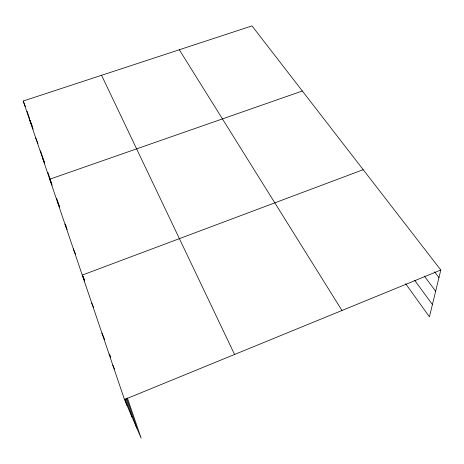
<?xml version="1.0" encoding="UTF-8"?>
<svg xmlns="http://www.w3.org/2000/svg" width="464" height="464" viewBox="0 0 464 464"><rect width="100%" height="100%" fill="white"/><g stroke="black" fill="none" stroke-linecap="round" stroke-linejoin="round"><path stroke-width="0.7" d="M127.351 397.932L141.126 438.103L124.485 399.55L23.2 101.024L251.998 25.897L440.8 270.019L429.432 316.831L405.571 283.649M124.485 399.55L440.8 270.019M363.202 169.685L82.261 275.088L84.645 280.9M302.342 90.996L49.729 179.214L52.148 185.264M434.582 271.887L438.956 277.605M424.38 276.138L435.655 291.206M414.741 280.407L432.419 304.529M179.307 49.764L341.968 310.491M101.57 75.29L234.575 354.467M112.793 365.081L114.463 369.013M101.906 333.001L104.748 339.781M91.756 303.073L93.589 307.504M73.358 248.861L75.493 254.104M65.001 224.234L67.147 229.535M57.142 201.057L59.56 207.072M42.526 157.98L44.741 163.548M35.722 137.936L37.932 143.515M29.29 118.981L32.225 126.417L30.195 120.431M23.2 101.024L25.392 106.598M126.585 398.228L136.776 428.023M125.843 398.872L132.049 417.066M27.028 111.116L29.516 118.43M32.457 127.095L33.147 129.125M40.484 150.713L44.347 162.069M47.804 172.248L51.759 183.872M56.625 198.192L59.172 205.685M65.412 224.048L66.103 226.084M83.126 276.161L84.721 280.848M109.585 354.015L110.739 357.408M124.874 398.994L127.2 405.838"/></g></svg>
